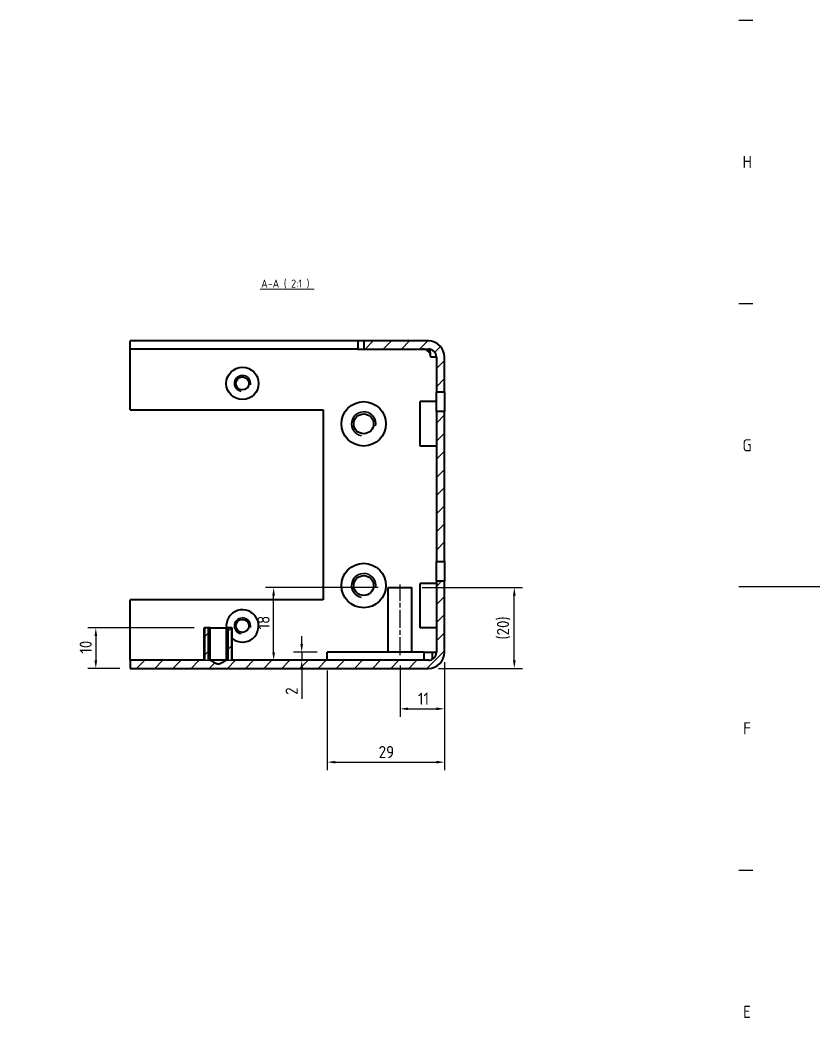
# Model space of a CAD drawing. Header units: millimetres. Extents: x 0 to 2378, y 0 to 1682.
# Drawn here: x 1982 to 2378, y 621 to 1121 of the extents above; entities that cross this region are included whole.
import ezdxf

# ---------------------------------------------------------------- set-up
doc = ezdxf.new("R2010")
doc.units = ezdxf.units.MM
doc.header["$LTSCALE"] = 2
doc.linetypes.add('CHAIN', pattern=[0.3543, 0.2362, -0.0295, 0.0591, -0.0295])
doc.layers.get('0').update_dxf_attribs({"color": 3, "lineweight": 25})
for name, color, linetype, lineweight in [('가시적인 것(ISO)', 3, 'Continuous', 40), ('가시적인 좁은 것(ISO)', 3, 'Continuous', 35), ('경계(ISO)', 7, 'Continuous', 25), ('기호(ISO)', 5, 'Continuous', 25), ('스케치 형상(ISO)', 3, 'Continuous', 25), ('중심선(ISO)', 1, 'Continuous', 25), ('치수(ISO)', 2, 'Continuous', 25), ('해치(ISO)', 7, 'Continuous', 18)]:
    doc.layers.add(name, color=color, linetype=linetype, lineweight=lineweight)
doc.styles.add('문자 텍스트_PSTEK_POSCO', font='isocp.shx')
doc.styles.add('치수 텍스트_PSTEK_POSCO', font='isocp.shx')
doc.styles.add('텍스트 스타일512', font='isocp.shx')
doc.dimstyles.new('치수_PSTEK_POSCO', dxfattribs={"dimscale": 2, "dimtxt": 3, "dimasz": 2, "dimexe": 2, "dimexo": 2.5, "dimgap": 1, "dimtad": 1, "dimrnd": 1e-08, "dimdsep": 46, "dimtxsty": '치수 텍스트_PSTEK_POSCO', "dimcen": 0.09, "dimdle": 10, "dimclrd": 7, "dimclre": 7, "dimclrt": 2, "dimadec": 1, "dimazin": 2, "dimtfac": 1, "dimtmove": 0, "dimatfit": 3, "dimfxl": 0, "dimtolj": 1, "dimlwd": -1, "dimlwe": -1, "dimarcsym": 0})
doc.dimstyles.new('치수_PSTEK_POSCO$7', dxfattribs={"dimscale": 2, "dimtxt": 3, "dimasz": 2, "dimexe": 2, "dimexo": 2.5, "dimgap": 1, "dimtad": 1, "dimrnd": 1e-08, "dimdsep": 46, "dimtxsty": '치수 텍스트_PSTEK_POSCO', "dimcen": 0.09, "dimdle": 10, "dimclrd": 7, "dimclre": 7, "dimclrt": 2, "dimadec": 1, "dimazin": 2, "dimtfac": 1, "dimtmove": 0, "dimatfit": 3, "dimfxl": 0, "dimtolj": 1, "dimlwd": -1, "dimlwe": -1, "dimarcsym": 0})

# ---------------------------------------------------------------- blocks, each defined once
blk = doc.blocks.new('경계 Default Border')
at = {"layer": '경계(ISO)'}
for p, q in [((1169, 560.67), (1172.4, 560.67)), ((1169, 490.58), (1172.4, 490.58)), ((1169, 350.42), (1172.4, 350.42))]:
    blk.add_line(p, q, dxfattribs=at)
at = {"layer": '경계(ISO)', "flags": 128}
blk.add_lwpolyline([(1189, 420.5), (1169, 420.5)], dxfattribs=at)
at = {"layer": '경계(ISO)', "color": 2, "char_height": 3, "attachment_point": 7, "style": '문자 텍스트_PSTEK_POSCO'}
for s, insert in [('H', (1169.88, 524.12)), ('G', (1169.88, 454.01)), ('F', (1170.04, 383.96)), ('E', (1170.04, 313.85))]:
    blk.add_mtext(s, dxfattribs=dict(at, insert=insert))
blk = doc.blocks.new('*D24')
at = {"layer": 'Defpoints', "color": 0}
for p in [(2170.26, 807.13), (2192.26, 808.63), (2192.26, 780.63)]:
    blk.add_point(p, dxfattribs=at)
at = {"layer": '치수(ISO)', "color": 7}
for p, q in [((2170.26, 802.13), (2170.26, 776.63)), ((2192.26, 803.63), (2192.26, 776.63)), ((2174.26, 780.63), (2188.26, 780.63))]:
    blk.add_line(p, q, dxfattribs=at)
for points in [[(2174.26, 781.3), (2174.26, 779.96), (2170.26, 780.63)], [(2188.26, 781.3), (2188.26, 779.96), (2192.26, 780.63)]]:
    blk.add_solid(points, dxfattribs=at)
at = {"layer": '치수(ISO)', "color": 2, "insert": (2179.16, 785.63), "char_height": 6, "attachment_point": 4, "style": '치수 텍스트_PSTEK_POSCO'}
blk.add_mtext('\\A1;11', dxfattribs=at)
blk = doc.blocks.new('*D25')
at = {"layer": 'Defpoints', "color": 0}
for p in [(2176.16, 840.63), (2226.8, 840.63), (2184.26, 800.63)]:
    blk.add_point(p, dxfattribs=at)
at = {"layer": '치수(ISO)', "color": 7}
for p, q in [((2181.16, 840.63), (2230.8, 840.63)), ((2226.8, 804.63), (2226.8, 836.63)), ((2189.26, 800.63), (2230.8, 800.63))]:
    blk.add_line(p, q, dxfattribs=at)
for points in [[(2226.13, 836.63), (2227.47, 836.63), (2226.8, 840.63)], [(2226.13, 804.63), (2227.47, 804.63), (2226.8, 800.63)]]:
    blk.add_solid(points, dxfattribs=at)
at = {"layer": '치수(ISO)', "color": 2, "insert": (2221.5, 814.93), "char_height": 6, "attachment_point": 4, "rotation": 90, "style": '치수 텍스트_PSTEK_POSCO'}
blk.add_mtext('\\A1;(20)', dxfattribs=at)
blk = doc.blocks.new('*D51')
at = {"layer": 'Defpoints', "color": 0}
for p in [(2192.26, 808.63), (2134.26, 804.63), (2192.26, 754.25)]:
    blk.add_point(p, dxfattribs=at)
at = {"layer": '치수(ISO)', "color": 7}
for p, q in [((2192.26, 803.63), (2192.26, 750.25)), ((2134.26, 799.63), (2134.26, 750.25)), ((2138.26, 754.25), (2188.26, 754.25))]:
    blk.add_line(p, q, dxfattribs=at)
for points in [[(2138.26, 754.91), (2138.26, 753.58), (2134.26, 754.25)], [(2188.26, 754.91), (2188.26, 753.58), (2192.26, 754.25)]]:
    blk.add_solid(points, dxfattribs=at)
at = {"layer": '치수(ISO)', "color": 2, "insert": (2159.67, 759.25), "char_height": 6, "attachment_point": 4, "style": '치수 텍스트_PSTEK_POSCO'}
blk.add_mtext('\\A1;29', dxfattribs=at)
blk = doc.blocks.new('*D52')
at = {"layer": 'Defpoints', "color": 0}
for p in [(2121.59, 808.63), (2134.26, 808.63), (2154.26, 804.63)]:
    blk.add_point(p, dxfattribs=at)
at = {"layer": '치수(ISO)', "color": 7}
for p, q in [((2121.59, 812.63), (2121.59, 816.63)), ((2129.26, 808.63), (2117.59, 808.63)), ((2121.59, 808.63), (2121.59, 804.63)), ((2121.59, 800.63), (2121.59, 785.55))]:
    blk.add_line(p, q, dxfattribs=at)
for points in [[(2120.92, 812.63), (2122.25, 812.63), (2121.59, 808.63)], [(2120.92, 800.63), (2122.25, 800.63), (2121.59, 804.63)]]:
    blk.add_solid(points, dxfattribs=at)
at = {"layer": '치수(ISO)', "color": 2, "insert": (2116.59, 787.55), "char_height": 6, "attachment_point": 4, "rotation": 90, "style": '치수 텍스트_PSTEK_POSCO'}
blk.add_mtext('\\A1;2', dxfattribs=at)
blk = doc.blocks.new('*D53')
at = {"layer": 'Defpoints', "color": 0}
for p in [(2107.7, 840.63), (2164.36, 840.63), (2073.43, 804.63)]:
    blk.add_point(p, dxfattribs=at)
at = {"layer": '치수(ISO)', "color": 7}
for p, q in [((2159.36, 840.63), (2103.7, 840.63)), ((2107.7, 808.63), (2107.7, 836.63))]:
    blk.add_line(p, q, dxfattribs=at)
for points in [[(2107.03, 836.63), (2108.37, 836.63), (2107.7, 840.63)], [(2107.03, 808.63), (2108.37, 808.63), (2107.7, 804.63)]]:
    blk.add_solid(points, dxfattribs=at)
at = {"layer": '치수(ISO)', "color": 2, "insert": (2102.7, 819.93), "char_height": 6, "attachment_point": 4, "rotation": 90, "style": '치수 텍스트_PSTEK_POSCO'}
blk.add_mtext('\\A1;18', dxfattribs=at)
blk = doc.blocks.new('*D155')
at = {"layer": 'Defpoints', "color": 0}
for p in [(2073.43, 820.63), (2019.68, 800.63), (2036.63, 800.63)]:
    blk.add_point(p, dxfattribs=at)
at = {"layer": '치수(ISO)', "color": 7}
for p, q in [((2068.43, 820.63), (2015.68, 820.63)), ((2019.68, 816.63), (2019.68, 804.63)), ((2031.63, 800.63), (2015.68, 800.63))]:
    blk.add_line(p, q, dxfattribs=at)
for points in [[(2019.02, 816.63), (2020.35, 816.63), (2019.68, 820.63)], [(2019.02, 804.63), (2020.35, 804.63), (2019.68, 800.63)]]:
    blk.add_solid(points, dxfattribs=at)
at = {"layer": '치수(ISO)', "color": 2, "insert": (2014.68, 807.93), "char_height": 6, "attachment_point": 4, "rotation": 90, "style": '치수 텍스트_PSTEK_POSCO'}
blk.add_mtext('\\A1;10', dxfattribs=at)

msp = doc.modelspace()

# ---------------------------------------------------------------- hatches: boundary and pattern name
at = {"layer": '해치(ISO)'}
h = msp.add_hatch(dxfattribs=at)
h.set_pattern_fill('ANSI31', color=256, scale=50.8, style=0)
h.set_pattern_definition([(45, (0, 0), (-4.490128, 4.490128), [])])
edge = h.paths.add_edge_path()
edge.add_line((2036.629, 804.629), (2036.629, 800.629))
edge.add_line((2036.629, 800.629), (2184.258, 800.629))
edge.add_ellipse((2184.258, 808.629), major_axis=(0, -8), ratio=1, start_angle=0, end_angle=90)
edge.add_line((2192.258, 808.629), (2192.258, 843.73))
edge.add_line((2192.258, 843.73), (2188.258, 843.73))
edge.add_line((2188.258, 843.73), (2188.258, 808.629))
edge.add_ellipse((2184.258, 808.629), major_axis=(4, 0), ratio=1, start_angle=270, end_angle=360, ccw=False)
edge.add_line((2184.258, 804.629), (2087.085, 804.629))
edge.add_line((2087.085, 804.629), (2087.085, 820.629))
edge.add_line((2087.085, 820.629), (2084.269, 820.629))
edge.add_line((2084.269, 820.629), (2084.269, 804.629))
edge.add_spline(control_points=[(2084.269, 804.629), (2080.258, 802.291), (2076.246, 804.629)], knot_values=[0, 0, 0, 0.4431254, 0.4431254, 0.4431254], weights=[1, 4.134, 1], degree=2, periodic=0)
edge.add_line((2076.246, 804.629), (2076.246, 820.629))
edge.add_line((2076.246, 820.629), (2073.431, 820.629))
edge.add_line((2073.431, 820.629), (2073.431, 804.629))
edge.add_line((2073.431, 804.629), (2036.629, 804.629))
h.paths.add_polyline_path([(2192.258, 927.73), (2188.258, 927.73), (2188.258, 853.528), (2192.258, 853.528)])
edge = h.paths.add_edge_path()
edge.add_ellipse((2184.258, 954.629), major_axis=(0, 4), ratio=1, start_angle=270, end_angle=360)
edge.add_line((2184.258, 958.629), (2152.258, 958.629))
edge.add_line((2152.258, 958.629), (2152.258, 962.629))
edge.add_line((2152.258, 962.629), (2184.258, 962.629))
edge.add_ellipse((2184.258, 954.629), major_axis=(8, 0), ratio=1, start_angle=0, end_angle=90, ccw=False)
edge.add_line((2192.258, 954.629), (2192.258, 937.528))
edge.add_line((2192.258, 937.528), (2188.258, 937.528))
edge.add_line((2188.258, 937.528), (2188.258, 954.629))

# ---------------------------------------------------------------- linework, layer by layer
at = {"layer": '가시적인 것(ISO)'}
for p, q in [((2036.629, 958.629), (2036.629, 962.629)), ((2149.429, 962.629), (2036.629, 962.629)), ((2152.258, 962.629), (2149.429, 962.629)), ((2149.429, 962.629), (2149.429, 958.629)), ((2184.258, 962.629), (2152.258, 962.629)), ((2152.258, 962.629), (2152.258, 958.629)), ((2036.629, 954.629), (2036.629, 958.629)), ((2149.429, 958.629), (2036.629, 958.629)), ((2149.429, 958.629), (2152.258, 958.629)), ((2152.258, 958.629), (2184.258, 958.629)), ((2036.629, 928.629), (2036.629, 954.629)), ((2188.258, 954.629), (2185.429, 954.629)), ((2188.258, 954.629), (2188.258, 937.528)), ((2192.258, 937.528), (2192.258, 954.629)), ((2188.258, 937.528), (2192.258, 937.528)), ((2188.258, 927.73), (2188.258, 937.528)), ((2192.258, 937.528), (2192.258, 927.73)), ((2180.258, 910.629), (2180.258, 932.629)), ((2188.258, 932.629), (2180.258, 932.629)), ((2036.629, 928.629), (2132.258, 928.629)), ((2132.258, 928.629), (2132.258, 834.629)), ((2192.258, 927.73), (2188.258, 927.73)), ((2188.258, 927.73), (2188.258, 853.528)), ((2192.258, 853.528), (2192.258, 927.73)), ((2188.258, 910.629), (2180.258, 910.629)), ((2188.258, 853.528), (2192.258, 853.528)), ((2188.258, 843.73), (2188.258, 853.528)), ((2192.258, 853.528), (2192.258, 843.73)), ((2164.358, 840.629), (2176.158, 840.629)), ((2164.358, 808.629), (2164.358, 840.629)), ((2176.158, 808.629), (2176.158, 840.629)), ((2180.258, 820.629), (2180.258, 842.629)), ((2188.258, 842.629), (2180.258, 842.629)), ((2192.258, 843.73), (2188.258, 843.73)), ((2188.258, 843.73), (2188.258, 808.629)), ((2192.258, 808.629), (2192.258, 843.73)), ((2036.629, 808.629), (2036.629, 834.629)), ((2132.258, 834.629), (2036.629, 834.629)), ((2073.358, 820.629), (2073.431, 820.629)), ((2073.358, 804.629), (2073.358, 820.629)), ((2076.246, 820.629), (2073.431, 820.629)), ((2073.431, 820.629), (2073.431, 804.629)), ((2076.246, 804.629), (2076.246, 820.629)), ((2076.246, 820.629), (2084.269, 820.629)), ((2087.085, 820.629), (2084.269, 820.629)), ((2084.269, 820.629), (2084.269, 804.629)), ((2087.085, 804.629), (2087.085, 820.629)), ((2087.085, 820.629), (2087.158, 820.629)), ((2087.158, 804.629), (2087.158, 820.629)), ((2188.258, 820.629), (2180.258, 820.629)), ((2036.629, 804.629), (2036.629, 808.629)), ((2182.258, 808.629), (2134.258, 808.629)), ((2134.258, 804.629), (2134.258, 808.629)), ((2182.258, 808.629), (2186.258, 808.629)), ((2182.258, 804.629), (2182.258, 808.629)), ((2186.258, 808.629), (2188.258, 808.629)), ((2186.258, 805.165), (2186.258, 808.629)), ((2036.629, 804.629), (2036.629, 800.629)), ((2073.431, 804.629), (2036.629, 804.629)), ((2036.629, 800.629), (2184.258, 800.629)), ((2085.157, 804.629), (2075.359, 804.629)), ((2084.269, 804.629), (2076.246, 804.629)), ((2184.258, 804.629), (2087.085, 804.629))]:
    msp.add_line(p, q, dxfattribs=at)
for centre, radius in [((2092.258, 941.629), 8), ((2092.258, 941.629), 3.242), ((2152.258, 921.629), 11), ((2152.258, 921.629), 4.917), ((2152.258, 841.629), 11), ((2152.258, 841.629), 4.917), ((2092.258, 821.629), 3.242)]:
    msp.add_circle(centre, radius, dxfattribs=at)
for centre, radius, start, end in [((2184.258, 954.629), 8, 0, 90), ((2181.429, 954.629), 4, 0, 90), ((2184.258, 954.629), 4, 0, 90), ((2092.258, 821.629), 8, 230.39435, 187.18076), ((2184.258, 808.629), 8, 270, 0), ((2184.258, 808.629), 4, 270, 0)]:
    msp.add_arc(centre, radius, start, end, dxfattribs=at)
msp.add_open_spline([(2185.429, 954.629), (2185.429, 956.005), (2185.24, 957.371), (2184.902, 958.569)], degree=3, dxfattribs=at)
msp.add_rational_spline([(2084.269, 804.629), (2080.258, 802.291), (2076.246, 804.629)], [1, 4.134, 1], degree=2, dxfattribs=at)
at = {"layer": '가시적인 좁은 것(ISO)'}
for p, q in [((2075.359, 820.629), (2075.359, 804.629)), ((2085.157, 804.629), (2085.157, 820.629))]:
    msp.add_line(p, q, dxfattribs=at)
for centre, radius in [((2092.258, 941.629), 4), ((2152.258, 921.629), 6), ((2152.258, 841.629), 6), ((2092.258, 821.629), 4)]:
    msp.add_arc(centre, radius, 350, 260, dxfattribs=at)
at = {"layer": '기호(ISO)', "color": 7, "lineweight": 18}
msp.add_line((2101.109, 988.205), (2127.778, 988.205), dxfattribs=at)
at = {"layer": '스케치 형상(ISO)'}
msp.add_line((2073.431, 804.629), (2154.258, 804.629), dxfattribs=at)
at = {"layer": '중심선(ISO)', "linetype": 'CHAIN', "ltscale": 19.051651}
msp.add_line((2170.258, 807.129), (2170.258, 842.129), dxfattribs=at)

# ---------------------------------------------------------------- block references
at = {"xscale": 2, "yscale": 2, "zscale": 2}
msp.add_blockref('경계 Default Border', (0, 0), dxfattribs=at)

# ---------------------------------------------------------------- texts
at = {"layer": '기호(ISO)', "color": 7, "insert": (2101.528, 988.647), "char_height": 4, "attachment_point": 7, "style": '텍스트 스타일512'}
msp.add_mtext('A-A ( 2:1 )', dxfattribs=at)

# ---------------------------------------------------------------- dimensions: what is measured, and where the dimension line sits
at = {"layer": '치수(ISO)', "color": 7}
for base, p1, p2, angle, override, picture, middle in [((2107.7, 840.629), (2073.431, 804.629), (2164.358, 840.629), 90, {"dimdec": 2, "dimlfac": 0.5, "dimse1": 1, "dimtp": 0, "dimtm": 0, "dimtdec": 2, "dimtofl": 0, "dimatfit": 1}, '*D53', (2107.7, 822.629)), ((2019.683, 800.629), (2073.431, 820.629), (2036.629, 800.629), 270, {"dimdec": 2, "dimlfac": 0.5, "dimtp": 0, "dimtm": 0, "dimtdec": 2, "dimtofl": 0, "dimatfit": 1}, '*D155', (2019.683, 810.629)), ((2121.587, 808.629), (2154.258, 804.629), (2134.258, 808.629), 90, {"dimdec": 2, "dimlfac": 0.5, "dimse1": 1, "dimtp": 0, "dimtm": 0, "dimtdec": 2, "dimtofl": 1, "dimatfit": 1}, '*D52', (2121.587, 789.002)), ((2192.258, 754.246), (2134.258, 804.629), (2192.258, 808.629), 180, {"dimdec": 2, "dimlfac": 0.5, "dimtp": 0, "dimtm": 0, "dimtdec": 2, "dimtofl": 0, "dimatfit": 1}, '*D51', (2163.258, 754.246)), ((2192.258, 780.629), (2170.258, 807.129), (2192.258, 808.629), 180, {"dimdec": 2, "dimlfac": 0.5, "dimtp": 0, "dimtm": 0, "dimtdec": 2, "dimtofl": 0, "dimatfit": 1}, '*D24', (2181.258, 780.629))]:
    dim = msp.add_linear_dim(base=base, p1=p1, p2=p2, angle=angle, dimstyle='치수_PSTEK_POSCO', override=override, dxfattribs=at)
    dim.commit()
    dim.dimension.update_dxf_attribs({"geometry": picture, "text_midpoint": middle, "dimtype": 160})
dim = msp.add_linear_dim(base=(2226.8, 840.629), p1=(2184.258, 800.629), p2=(2176.158, 840.629), angle=90, text='(<>)', dimstyle='치수_PSTEK_POSCO', override={"dimgap": 1, "dimdec": 2, "dimlfac": 0.5, "dimtol": 0, "dimlim": 0, "dimtp": 0, "dimtm": 0, "dimtdec": 2, "dimtofl": 0, "dimatfit": 1}, dxfattribs=at)
dim.commit()
dim.dimension.update_dxf_attribs({"geometry": '*D25', "text_midpoint": (2226.8, 820.629), "dimtype": 160})

# ---------------------------------------------------------------- leaders
at = {"layer": '기호(ISO)', "color": 7, "annotation_type": 0, "has_hookline": 1, "hookline_direction": 0, "text_width": 78.746}
msp.add_leader([(1829.042, 638.733), (1924.715, 573.111), (1928.715, 573.111)], dimstyle='치수_PSTEK_POSCO$7', override={"dimtad": 0}, dxfattribs=at)

doc.saveas('drawing.dxf')
